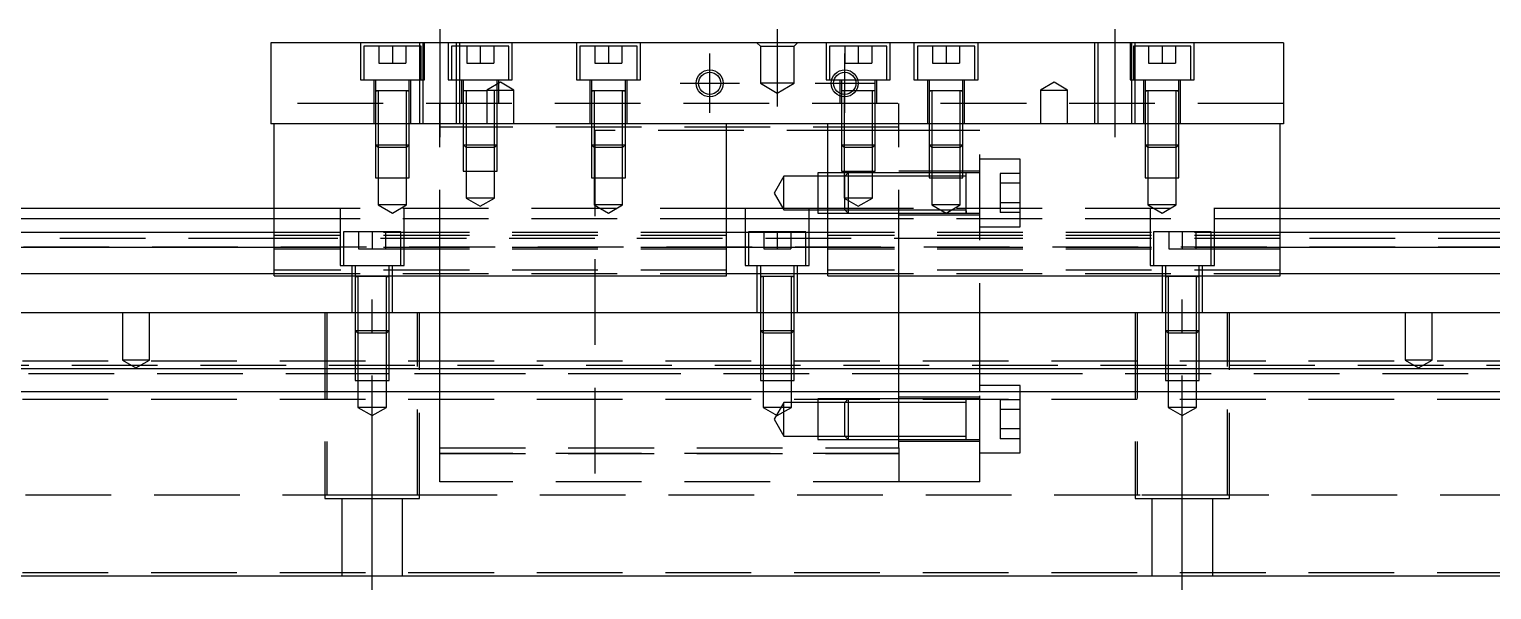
# Model space of a CAD drawing. Extents: x -20 to 863, y -293 to 102.
# Drawn here: x 209.2 to 425.8, y -242.8 to -159.8 of the extents above; entities that cross this region are included whole.
import ezdxf

# ---------------------------------------------------------------- set-up
doc = ezdxf.new("R2010")
doc.units = 0
doc.linetypes.add('CENTER', pattern=[50.8, 31.75, -6.35, 6.35, -6.35])
doc.linetypes.add('DASHED', pattern=[19.05, 12.7, -6.35])
doc.layers.get('0').update_dxf_attribs({"linetype": 'CONTINUOUS'})
doc.layers.add('CENTER', color=1, linetype='CENTER')

msp = doc.modelspace()

# ---------------------------------------------------------------- linework, layer by layer
at = {"color": 7, "linetype": 'CONTINUOUS'}
for p, q in [((245, -161.76), (245, -173.76)), ((395, -161.76), (245, -161.76)), ((395, -161.76), (395, -173.76)), ((395, -173.76), (245, -173.76)), ((245.5, -196.26), (245.5, -173.76)), ((312.5, -196.26), (312.5, -173.76)), ((327.5, -196.26), (327.5, -173.76)), ((394.5, -196.26), (394.5, -173.76)), ((0, -186.26), (245.5, -186.26)), ((312.5, -186.26), (327.5, -186.26)), ((394.5, -186.26), (640, -186.26)), ((0, -187.799608), (245.5, -187.799608)), ((312.5, -187.799608), (327.5, -187.799608)), ((394.5, -187.799608), (640, -187.799608)), ((245.5, -189.88154), (0, -189.88154)), ((327.5, -189.88154), (312.5, -189.88154)), ((640, -189.88154), (394.5, -189.88154)), ((245.5, -192.096666), (0, -192.096666)), ((327.5, -192.096666), (312.5, -192.096666)), ((640, -192.096666), (394.5, -192.096666)), ((0, -195.941934), (245.5, -195.941934)), ((245.5, -196.26), (312.5, -196.26)), ((312.5, -195.941934), (327.5, -195.941934)), ((327.5, -196.26), (394.5, -196.26)), ((394.5, -195.941934), (640, -195.941934)), ((640, -201.76), (0, -201.76)), ((640, -210.06), (0, -210.06)), ((640, -213.46), (0, -213.46)), ((640, -240.76), (0, -240.76))]:
    msp.add_line(p, q, dxfattribs=at)
at = {"color": 3, "linetype": 'DASHED'}
for p, q in [((258.25, -161.76), (258.25, -167.26)), ((267.25, -162.26), (258.75, -162.26)), ((258.75, -162.26), (258.75, -167.26)), ((261, -162.26), (261, -164.76)), ((263, -162.26), (263, -164.76)), ((265, -162.26), (265, -164.76)), ((267.000006, -161.76), (267.000006, -162.26)), ((267.000006, -162.26), (267.000006, -167.26)), ((267.25, -167.26), (267.25, -162.26)), ((267.5, -161.76), (267.5, -173.76)), ((267.75, -167.26), (267.75, -161.76)), ((271.25, -161.76), (271.25, -167.26)), ((272.999994, -162.26), (271.75, -162.26)), ((271.75, -162.26), (271.75, -167.26)), ((272.5, -173.76), (272.5, -161.76)), ((272.999994, -173.76), (272.999994, -161.76)), ((280.25, -162.26), (272.999994, -162.26)), ((274, -162.26), (274, -164.76)), ((276, -162.26), (276, -164.76)), ((278, -162.26), (278, -164.76)), ((280.25, -167.26), (280.25, -162.26)), ((280.75, -167.26), (280.75, -161.76)), ((290.25, -161.76), (290.25, -167.26)), ((299.25, -162.26), (290.75, -162.26)), ((290.75, -162.26), (290.75, -167.26)), ((293, -162.26), (293, -164.76)), ((295, -162.26), (295, -164.76)), ((297, -162.26), (297, -164.76)), ((299.25, -167.26), (299.25, -162.26)), ((299.75, -167.26), (299.75, -161.76)), ((317.5, -162.26), (317, -161.76)), ((317.5, -162.26), (317.5, -167.76)), ((317.5, -162.26), (322.5, -162.26)), ((322.5, -162.26), (323, -161.76)), ((322.5, -167.76), (322.5, -162.26)), ((327.25, -161.76), (327.25, -167.26)), ((336.25, -162.26), (327.75, -162.26)), ((327.75, -162.26), (327.75, -167.26)), ((330, -162.26), (330, -164.76)), ((332, -162.26), (332, -164.76)), ((334, -162.26), (334, -164.76)), ((336.25, -167.26), (336.25, -162.26)), ((336.75, -167.26), (336.75, -161.76)), ((340.25, -161.76), (340.25, -167.26)), ((349.25, -162.26), (340.75, -162.26)), ((340.75, -162.26), (340.75, -167.26)), ((343, -162.26), (343, -164.76)), ((345, -162.26), (345, -164.76)), ((347, -162.26), (347, -164.76)), ((349.25, -167.26), (349.25, -162.26)), ((349.75, -167.26), (349.75, -161.76)), ((367.000006, -161.76), (367.000006, -173.76)), ((367.5, -161.76), (367.5, -173.76)), ((372.25, -161.76), (372.25, -167.26)), ((372.5, -173.76), (372.5, -161.76)), ((381.25, -162.26), (372.75, -162.26)), ((372.75, -162.26), (372.75, -167.26)), ((372.999994, -162.26), (372.999994, -161.76)), ((372.999994, -167.26), (372.999994, -162.26)), ((375, -162.26), (375, -164.76)), ((377, -162.26), (377, -164.76)), ((379, -162.26), (379, -164.76)), ((381.25, -167.26), (381.25, -162.26)), ((381.75, -167.26), (381.75, -161.76)), ((261, -164.76), (263, -164.76)), ((263, -164.76), (265, -164.76)), ((274, -164.76), (276, -164.76)), ((276, -164.76), (278, -164.76)), ((293, -164.76), (295, -164.76)), ((295, -164.76), (297, -164.76)), ((330, -164.76), (332, -164.76)), ((332, -164.76), (334, -164.76)), ((343, -164.76), (345, -164.76)), ((345, -164.76), (347, -164.76)), ((375, -164.76), (377, -164.76)), ((377, -164.76), (379, -164.76)), ((258.25, -167.26), (267.75, -167.26)), ((260.25, -167.26), (260.25, -173.76)), ((260.5, -167.26), (260.5, -168.86)), ((260.5, -168.855), (260.5, -168.86)), ((260.5, -168.86), (260.757448, -168.86)), ((260.757468, -168.86), (260.5, -168.86)), ((260.5, -168.86), (260.5, -173.75998)), ((260.5, -168.86), (260.5, -168.865)), ((265.242552, -168.86), (260.757468, -168.86)), ((260.9, -168.86), (260.9, -173.75998)), ((265.1, -173.75998), (265.1, -168.86)), ((265.5, -168.86), (265.242552, -168.86)), ((265.242602, -168.86), (265.5, -168.86)), ((265.5, -168.86), (265.5, -167.26)), ((265.5, -168.86), (265.5, -168.855)), ((265.5, -173.75998), (265.5, -168.86)), ((265.5, -168.865), (265.5, -168.86)), ((265.75, -173.76), (265.75, -167.26)), ((267.000006, -167.26), (267.000006, -173.76)), ((271.25, -167.26), (280.75, -167.26)), ((273.25, -167.26), (273.25, -170.76)), ((273.5, -167.26), (273.5, -168.86)), ((273.5, -168.855), (273.5, -168.86)), ((273.757468, -168.86), (273.5, -168.86)), ((273.5, -168.86), (273.5, -168.865)), ((273.5, -168.86), (273.5, -170.75998)), ((276.902224, -168.86), (273.757468, -168.86)), ((273.9, -168.86), (273.9, -170.75998)), ((279, -167.6053), (277, -168.76)), ((277, -168.76), (279, -168.76)), ((277, -168.76), (277, -173.76)), ((278.1, -170.75998), (278.1, -168.86)), ((278.5, -168.86), (278.5, -167.26)), ((278.5, -168.86), (278.5, -168.855)), ((278.5, -168.865), (278.5, -168.86)), ((278.5, -170.75998), (278.5, -168.86)), ((278.75, -170.76), (278.75, -167.26)), ((281, -168.76), (279, -167.6053)), ((279, -168.76), (281, -168.76)), ((281, -173.76), (281, -168.76)), ((290.25, -167.26), (299.75, -167.26)), ((292.25, -167.26), (292.25, -173.76)), ((292.5, -167.26), (292.5, -168.86)), ((292.5, -168.855), (292.5, -168.86)), ((292.5, -168.86), (292.757448, -168.86)), ((292.757468, -168.86), (292.5, -168.86)), ((292.5, -168.86), (292.5, -168.865)), ((292.5, -168.86), (292.5, -173.75998)), ((297.242552, -168.86), (292.757468, -168.86)), ((292.9, -168.86), (292.9, -173.75998)), ((297.1, -173.75998), (297.1, -168.86)), ((297.5, -168.86), (297.242552, -168.86)), ((297.242602, -168.86), (297.5, -168.86)), ((297.5, -168.86), (297.5, -167.26)), ((297.5, -168.86), (297.5, -168.855)), ((297.5, -168.865), (297.5, -168.86)), ((297.5, -173.75998), (297.5, -168.86)), ((297.75, -173.76), (297.75, -167.26)), ((322.5, -167.76), (317.5, -167.76)), ((317.5, -167.76), (320, -169.203376)), ((320, -169.203376), (322.5, -167.76)), ((327.25, -167.26), (336.75, -167.26)), ((329.25, -167.26), (329.25, -170.76)), ((329.5, -167.26), (329.5, -168.86)), ((329.5, -168.855), (329.5, -168.86)), ((329.757468, -168.86), (329.5, -168.86)), ((329.5, -168.86), (329.5, -169.332418)), ((329.5, -168.86), (329.5, -168.865)), ((331.229562, -168.86), (329.757468, -168.86)), ((329.9, -168.86), (329.9, -169.406966)), ((331.669968, -168.86), (331.229562, -168.86)), ((331.67033, -168.86), (331.229838, -168.86)), ((334.242552, -168.86), (331.669968, -168.86)), ((334.1, -170.75998), (334.1, -168.86)), ((334.5, -168.86), (334.242552, -168.86)), ((334.5, -168.86), (334.5, -167.26)), ((334.5, -168.86), (334.5, -168.855)), ((334.5, -170.75998), (334.5, -168.86)), ((334.5, -168.865), (334.5, -168.86)), ((334.75, -170.76), (334.75, -167.26)), ((340.25, -167.26), (349.75, -167.26)), ((342.25, -167.26), (342.25, -173.76)), ((342.5, -167.26), (342.5, -168.86)), ((342.5, -168.855), (342.5, -168.86)), ((342.5, -168.86), (342.757448, -168.86)), ((342.757468, -168.86), (342.5, -168.86)), ((342.5, -168.86), (342.5, -173.75998)), ((342.5, -168.86), (342.5, -168.865)), ((347.242552, -168.86), (342.757468, -168.86)), ((342.9, -168.86), (342.9, -173.75998)), ((347.1, -173.75998), (347.1, -168.86)), ((347.5, -168.86), (347.242552, -168.86)), ((347.242602, -168.86), (347.5, -168.86)), ((347.5, -168.86), (347.5, -167.26)), ((347.5, -168.86), (347.5, -168.855)), ((347.5, -173.75998), (347.5, -168.86)), ((347.5, -168.865), (347.5, -168.86)), ((347.75, -173.76), (347.75, -167.26)), ((361, -167.6053), (359, -168.76)), ((359, -168.76), (361, -168.76)), ((359, -168.76), (359, -173.76)), ((363, -168.76), (361, -167.6053)), ((361, -168.76), (363, -168.76)), ((363, -173.76), (363, -168.76)), ((372.25, -167.26), (381.75, -167.26)), ((372.999994, -173.76), (372.999994, -167.26)), ((374.25, -167.26), (374.25, -173.76)), ((374.5, -167.26), (374.5, -168.86)), ((374.5, -168.855), (374.5, -168.86)), ((374.5, -168.86), (374.757448, -168.86)), ((374.757468, -168.86), (374.5, -168.86)), ((374.5, -168.86), (374.5, -168.865)), ((374.5, -168.86), (374.5, -173.75998)), ((379.242552, -168.86), (374.757468, -168.86)), ((374.9, -168.86), (374.9, -173.75998)), ((379.1, -173.75998), (379.1, -168.86)), ((379.5, -168.86), (379.242552, -168.86)), ((379.242602, -168.86), (379.5, -168.86)), ((379.5, -168.86), (379.5, -167.26)), ((379.5, -168.86), (379.5, -168.855)), ((379.5, -168.865), (379.5, -168.86)), ((379.5, -173.75998), (379.5, -168.86)), ((379.75, -173.76), (379.75, -167.26)), ((395, -170.76), (245, -170.76)), ((270, -173.76), (270, -170.76)), ((273.5, -170.76), (273.5, -173.76)), ((273.500006, -170.76), (273.500006, -173.76)), ((273.9, -170.76), (273.9, -173.76)), ((278.1, -173.76), (278.1, -170.76)), ((278.499994, -173.76), (278.499994, -170.76)), ((278.5, -173.76), (278.5, -170.76)), ((329.5, -169.332418), (329.5, -169.696492)), ((329.5, -169.696492), (329.5, -170.75998)), ((329.5, -170.76), (329.5, -176.86)), ((329.500006, -170.76), (329.500006, -176.86)), ((329.9, -169.406966), (329.9, -169.757498)), ((329.9, -169.757498), (329.9, -170.75998)), ((329.9, -170.76), (329.9, -177.26)), ((334.1, -173.76), (334.1, -170.76)), ((334.499994, -173.76), (334.499994, -170.76)), ((334.5, -173.76), (334.5, -170.76)), ((338, -173.76), (338, -170.76)), ((260.5, -173.76), (260.5, -176.86)), ((260.500006, -173.76), (260.500006, -176.860006)), ((260.9, -173.76), (260.9, -177.26)), ((265.1, -177.26), (265.1, -173.76)), ((265.499994, -176.860006), (265.499994, -173.76)), ((265.5, -176.86), (265.5, -173.76)), ((270, -196.26), (270, -173.76)), ((338, -174.26), (270, -174.26)), ((273.5, -173.76), (273.5, -176.86)), ((273.500006, -173.76), (273.500006, -176.860006)), ((273.9, -173.76), (273.9, -177.26)), ((278.1, -177.26), (278.1, -173.76)), ((278.499994, -176.860006), (278.499994, -173.76)), ((278.5, -176.86), (278.5, -173.76)), ((292.5, -173.76), (292.5, -176.86)), ((292.500006, -173.76), (292.500006, -176.860006)), ((292.9, -173.76), (292.9, -177.26)), ((293, -174.76), (293, -226.76)), ((334.1, -174.76), (293, -174.76)), ((297.1, -177.26), (297.1, -173.76)), ((297.499994, -176.860006), (297.499994, -173.76)), ((297.5, -176.86), (297.5, -173.76)), ((334.1, -177.26), (334.1, -173.76)), ((334.5, -174.76), (334.1, -174.76)), ((334.499994, -176.860006), (334.499994, -173.76)), ((334.5, -176.86), (334.5, -173.76)), ((338, -174.76), (334.5, -174.76)), ((338, -196.26), (338, -173.76)), ((342.5, -174.76), (338, -174.76)), ((342.5, -173.76), (342.5, -176.86)), ((342.9, -174.76), (342.5, -174.76)), ((342.500006, -173.76), (342.500006, -176.860006)), ((342.9, -173.76), (342.9, -177.26)), ((347.1, -174.76), (342.9, -174.76)), ((347.1, -177.26), (347.1, -173.76)), ((347.5, -174.76), (347.1, -174.76)), ((347.499994, -176.860006), (347.499994, -173.76)), ((347.5, -176.86), (347.5, -173.76)), ((350, -174.76), (347.5, -174.76)), ((350, -210.06), (350, -174.76)), ((374.5, -173.76), (374.5, -176.86)), ((374.500006, -173.76), (374.500006, -176.860006)), ((374.9, -173.76), (374.9, -177.26)), ((379.1, -177.26), (379.1, -173.76)), ((379.499994, -176.860006), (379.499994, -173.76)), ((379.5, -176.86), (379.5, -173.76)), ((260.5, -176.86), (265.5, -176.86)), ((260.5, -176.86), (260.9, -177.26)), ((260.500006, -176.86002), (260.500006, -181.76)), ((265.1, -177.26), (260.9, -177.26)), ((260.9, -177.26002), (260.9, -181.76)), ((265.1, -177.26), (265.5, -176.86)), ((265.1, -181.76), (265.1, -177.26002)), ((265.499994, -181.76), (265.499994, -176.86002)), ((273.5, -176.86), (278.5, -176.86)), ((273.5, -176.86), (273.9, -177.26)), ((273.500006, -176.86002), (273.500006, -180.76)), ((278.1, -177.26), (273.9, -177.26)), ((273.9, -177.26002), (273.9, -180.76)), ((278.1, -177.26), (278.5, -176.86)), ((278.1, -180.76), (278.1, -177.26002)), ((278.499994, -180.76), (278.499994, -176.86002)), ((292.5, -176.86), (297.5, -176.86)), ((292.5, -176.86), (292.9, -177.26)), ((292.500006, -176.86002), (292.500006, -181.76)), ((297.1, -177.26), (292.9, -177.26)), ((292.9, -177.26002), (292.9, -181.76)), ((297.1, -177.26), (297.5, -176.86)), ((297.1, -181.76), (297.1, -177.26002)), ((297.499994, -181.76), (297.499994, -176.86002)), ((329.5, -176.86), (334.5, -176.86)), ((329.5, -176.86), (329.9, -177.26)), ((329.500006, -176.86002), (329.500006, -180.76)), ((334.1, -177.26), (329.9, -177.26)), ((329.9, -177.26002), (329.9, -180.76)), ((334.1, -177.26), (334.5, -176.86)), ((334.1, -180.76), (334.1, -177.26002)), ((334.499994, -180.76), (334.499994, -176.86002)), ((342.5, -176.86), (347.5, -176.86)), ((342.5, -176.86), (342.9, -177.26)), ((342.500006, -176.86002), (342.500006, -181.76)), ((347.1, -177.26), (342.9, -177.26)), ((342.9, -177.26002), (342.9, -181.76)), ((347.1, -177.26), (347.5, -176.86)), ((347.1, -181.76), (347.1, -177.26002)), ((347.499994, -181.76), (347.499994, -176.86002)), ((374.5, -176.86), (379.5, -176.86)), ((374.5, -176.86), (374.9, -177.26)), ((374.500006, -176.86002), (374.500006, -181.76)), ((379.1, -177.26), (374.9, -177.26)), ((374.9, -177.26002), (374.9, -181.76)), ((379.1, -177.26), (379.5, -176.86)), ((379.1, -181.76), (379.1, -177.26002)), ((379.499994, -181.76), (379.499994, -176.86002)), ((356, -179.01), (350, -179.01)), ((356, -189.01), (356, -179.01)), ((260.500006, -181.76), (265.499994, -181.76)), ((260.9, -181.76), (260.9, -185.76)), ((265.1, -185.76), (265.1, -181.76)), ((273.500006, -180.76), (278.499994, -180.76)), ((273.9, -180.76), (273.9, -184.76)), ((278.1, -184.76), (278.1, -180.76)), ((292.500006, -181.76), (297.499994, -181.76)), ((292.9, -181.76), (292.9, -185.76)), ((297.1, -185.76), (297.1, -181.76)), ((321, -181.51), (319.556624, -184.01)), ((321, -186.51), (321, -181.51)), ((326, -181.51), (321, -181.51)), ((326, -181.010006), (326, -187.009994)), ((330.49998, -181.010006), (326, -181.010006)), ((329.99998, -181.51), (326, -181.51)), ((329.500006, -180.76), (334.499994, -180.76)), ((329.9, -180.76), (329.9, -184.76)), ((330.5, -181.01), (330, -181.51)), ((330, -186.51), (330, -181.51)), ((338, -181.51), (330, -181.51)), ((330.5, -181.01), (330.5, -187.01)), ((338, -181.01), (330.5, -181.01)), ((338, -181.010006), (330.5, -181.010006)), ((334.1, -184.76), (334.1, -180.76)), ((350, -180.76), (338, -180.76)), ((342.500006, -181.01), (338.00002, -181.01)), ((348, -181.51), (338.00002, -181.51)), ((347.499994, -181.01), (342.500006, -181.01)), ((342.500006, -181.76), (347.499994, -181.76)), ((342.9, -181.76), (342.9, -185.76)), ((347.1, -185.76), (347.1, -181.76)), ((348, -181.01), (347.499994, -181.01)), ((348, -181.01), (347.995, -181.01)), ((348, -181.359602), (348, -181.01)), ((348.005, -181.01), (348, -181.01)), ((350, -181.01), (348, -181.01)), ((348, -183.84997), (348, -181.359602)), ((353, -181.123248), (353, -182.566624)), ((356, -181.123248), (353, -181.123248)), ((374.500006, -181.76), (379.499994, -181.76)), ((374.9, -181.76), (374.9, -185.76)), ((379.1, -185.76), (379.1, -181.76)), ((319.556624, -184.01), (321, -186.51)), ((348, -184.21006), (348, -183.84997)), ((353, -182.566624), (353, -185.453376)), ((356, -182.566624), (353, -182.566624)), ((245.5, -186.26), (312.5, -186.26)), ((255.25, -186.26), (255.25, -194.76)), ((265.1, -185.76), (260.9, -185.76)), ((260.9, -185.76), (263, -186.972436)), ((263, -186.972436), (265.1, -185.76)), ((264.75, -194.76), (264.75, -186.26)), ((278.1, -184.76), (273.9, -184.76)), ((273.9, -184.76), (276, -185.972436)), ((276, -185.972436), (278.1, -184.76)), ((297.1, -185.76), (292.9, -185.76)), ((292.9, -185.76), (295, -186.972436)), ((295, -186.972436), (297.1, -185.76)), ((315.25, -186.26), (315.25, -194.76)), ((324.75, -194.76), (324.75, -186.26)), ((327.5, -186.26), (394.5, -186.26)), ((334.1, -184.76), (329.9, -184.76)), ((329.9, -184.76), (332, -185.972436)), ((332, -185.972436), (334.1, -184.76)), ((347.1, -185.76), (342.9, -185.76)), ((342.9, -185.76), (345, -186.972436)), ((345, -186.972436), (347.1, -185.76)), ((348, -186.66035), (348, -184.21006)), ((353, -185.453376), (353, -186.896752)), ((356, -185.453376), (353, -185.453376)), ((379.1, -185.76), (374.9, -185.76)), ((374.9, -185.76), (377, -186.972436)), ((375.25, -186.26), (375.25, -194.76)), ((377, -186.972436), (379.1, -185.76)), ((384.75, -194.76), (384.75, -186.26)), ((245.5, -187.799608), (312.5, -187.799608)), ((321, -186.51), (326, -186.51)), ((326, -186.51), (329.99998, -186.51)), ((326, -187.009994), (330.49998, -187.009994)), ((327.5, -187.799608), (394.5, -187.799608)), ((330, -186.51), (330.5, -187.01)), ((330, -186.51), (338, -186.51)), ((330.5, -187.009994), (338, -187.009994)), ((330.5, -187.01), (338, -187.01)), ((338, -187.26), (350, -187.26)), ((338.00002, -186.51), (348, -186.51)), ((338.00002, -187.01), (348.005, -187.01)), ((347.995, -187.01), (350, -187.01)), ((348, -187.01), (348, -186.66035)), ((348, -186.660398), (348, -187.01)), ((356, -186.896752), (353, -186.896752)), ((312.5, -189.88154), (245.5, -189.88154)), ((312.5, -190.28668), (245.5, -190.28668)), ((264.25, -189.76), (255.75, -189.76)), ((255.75, -189.76), (255.75, -194.76)), ((258, -189.76), (258, -192.26)), ((260, -189.76), (260, -192.26)), ((262, -189.76), (262, -192.26)), ((264.25, -194.76), (264.25, -189.76)), ((324.25, -189.76), (315.75, -189.76)), ((315.75, -189.76), (315.75, -194.76)), ((318, -189.76), (318, -192.26)), ((320, -189.76), (320, -192.26)), ((322, -189.76), (322, -192.26)), ((324.25, -194.76), (324.25, -189.76)), ((394.5, -189.88154), (327.5, -189.88154)), ((394.5, -190.28668), (327.5, -190.28668)), ((350, -189.01), (356, -189.01)), ((384.25, -189.76), (375.75, -189.76)), ((375.75, -189.76), (375.75, -194.76)), ((378, -189.76), (378, -192.26)), ((380, -189.76), (380, -192.26)), ((382, -189.76), (382, -192.26)), ((384.25, -194.76), (384.25, -189.76)), ((583, -192.01), (25, -192.01)), ((245.5, -190.76), (28, -190.76)), ((292.99998, -190.76), (245.5, -190.76)), ((312.5, -192.096666), (245.5, -192.096666)), ((312.5, -192.34), (245.5, -192.34)), ((258, -192.26), (260, -192.26)), ((260, -192.26), (262, -192.26)), ((350, -190.76), (293, -190.76)), ((318, -192.26), (320, -192.26)), ((320, -192.26), (322, -192.26)), ((394.5, -192.096666), (327.5, -192.096666)), ((394.5, -192.34), (327.5, -192.34)), ((394.5, -190.76), (350.00002, -190.76)), ((378, -192.26), (380, -192.26)), ((380, -192.26), (382, -192.26)), ((583, -190.76), (394.5, -190.76)), ((255.25, -194.76), (264.75, -194.76)), ((257, -194.76), (257, -201.76)), ((257.5, -194.76), (257.5, -196.36)), ((262.5, -196.36), (262.5, -194.76)), ((263, -201.76), (263, -194.76)), ((315.25, -194.76), (324.75, -194.76)), ((317, -194.76), (317, -201.76)), ((317.5, -194.76), (317.5, -196.36)), ((322.5, -196.36), (322.5, -194.76)), ((323, -201.76), (323, -194.76)), ((375.25, -194.76), (384.75, -194.76)), ((377, -194.76), (377, -201.76)), ((377.5, -194.76), (377.5, -196.36)), ((382.5, -196.36), (382.5, -194.76)), ((383, -201.76), (383, -194.76)), ((312.5, -195.437372), (245.5, -195.437372)), ((245.5, -195.941934), (312.5, -195.941934)), ((257.5, -196.355), (257.5, -196.36)), ((257.5, -196.36), (257.757448, -196.36)), ((257.757468, -196.36), (257.5, -196.36)), ((257.5, -196.36), (257.5, -196.365)), ((257.5, -196.36), (257.5, -201.75998)), ((262.242552, -196.36), (257.757468, -196.36)), ((257.9, -196.36), (257.9, -201.75998)), ((262.1, -201.75998), (262.1, -196.36)), ((262.5, -196.36), (262.242552, -196.36)), ((262.242602, -196.36), (262.5, -196.36)), ((262.5, -196.36), (262.5, -196.355)), ((262.5, -196.365), (262.5, -196.36)), ((262.5, -201.75998), (262.5, -196.36)), ((270, -201.76), (270, -196.26)), ((317.5, -196.355), (317.5, -196.36)), ((317.5, -196.36), (317.757448, -196.36)), ((317.757468, -196.36), (317.5, -196.36)), ((317.5, -196.36), (317.5, -196.365)), ((317.5, -196.36), (317.5, -201.75998)), ((322.242552, -196.36), (317.757468, -196.36)), ((317.9, -196.36), (317.9, -201.75998)), ((322.1, -201.75998), (322.1, -196.36)), ((322.5, -196.36), (322.242552, -196.36)), ((322.242602, -196.36), (322.5, -196.36)), ((322.5, -196.36), (322.5, -196.355)), ((322.5, -196.365), (322.5, -196.36)), ((322.5, -201.75998), (322.5, -196.36)), ((394.5, -195.437372), (327.5, -195.437372)), ((327.5, -195.941934), (394.5, -195.941934)), ((338, -201.76), (338, -196.26)), ((377.5, -196.355), (377.5, -196.36)), ((377.5, -196.36), (377.757448, -196.36)), ((377.757468, -196.36), (377.5, -196.36)), ((377.5, -196.36), (377.5, -196.365)), ((377.5, -196.36), (377.5, -201.75998)), ((382.242552, -196.36), (377.757468, -196.36)), ((377.9, -196.36), (377.9, -201.75998)), ((382.1, -201.75998), (382.1, -196.36)), ((382.5, -196.36), (382.242552, -196.36)), ((382.242602, -196.36), (382.5, -196.36)), ((382.5, -196.36), (382.5, -196.355)), ((382.5, -196.365), (382.5, -196.36)), ((382.5, -201.75998), (382.5, -196.36)), ((223, -201.76), (223, -208.76)), ((227, -208.76), (227, -201.76)), ((253, -201.76), (253, -229.26)), ((253.291796, -201.76), (253.291796, -228.76)), ((257.5, -201.76), (257.5, -204.36)), ((257.500006, -201.76), (257.500006, -204.360006)), ((257.9, -201.76), (257.9, -204.76)), ((262.1, -204.76), (262.1, -201.76)), ((262.499994, -204.360006), (262.499994, -201.76)), ((262.5, -204.36), (262.5, -201.76)), ((266.708204, -228.76), (266.708204, -201.76)), ((267, -229.26), (267, -201.76)), ((270, -210.06), (270, -201.76)), ((317.5, -201.76), (317.5, -204.36)), ((317.500006, -201.76), (317.500006, -204.360006)), ((317.9, -201.76), (317.9, -204.76)), ((322.1, -204.76), (322.1, -201.76)), ((322.499994, -204.360006), (322.499994, -201.76)), ((322.5, -204.36), (322.5, -201.76)), ((338, -210.06), (338, -201.76)), ((373, -201.76), (373, -229.26)), ((373.291796, -201.76), (373.291796, -228.76)), ((377.5, -201.76), (377.5, -204.36)), ((377.500006, -201.76), (377.500006, -204.360006)), ((377.9, -201.76), (377.9, -204.76)), ((382.1, -204.76), (382.1, -201.76)), ((382.499994, -204.360006), (382.499994, -201.76)), ((382.5, -204.36), (382.5, -201.76)), ((386.708204, -228.76), (386.708204, -201.76)), ((387, -229.26), (387, -201.76)), ((413, -201.76), (413, -208.76)), ((417, -208.76), (417, -201.76)), ((257.5, -204.36), (262.5, -204.36)), ((257.5, -204.36), (257.9, -204.76)), ((257.500006, -204.36002), (257.500006, -210.06)), ((262.1, -204.76), (257.9, -204.76)), ((257.9, -204.76002), (257.9, -211.76)), ((262.1, -204.76), (262.5, -204.36)), ((262.1, -211.76), (262.1, -204.76002)), ((262.499994, -210.06), (262.499994, -204.36002)), ((317.5, -204.36), (322.5, -204.36)), ((317.5, -204.36), (317.9, -204.76)), ((317.500006, -204.36002), (317.500006, -210.06)), ((322.1, -204.76), (317.9, -204.76)), ((317.9, -204.76002), (317.9, -211.76)), ((322.1, -204.76), (322.5, -204.36)), ((322.1, -211.76), (322.1, -204.76002)), ((322.499994, -210.06), (322.499994, -204.36002)), ((377.5, -204.36), (382.5, -204.36)), ((377.5, -204.36), (377.9, -204.76)), ((377.500006, -204.36002), (377.500006, -210.06)), ((382.1, -204.76), (377.9, -204.76)), ((377.9, -204.76002), (377.9, -211.76)), ((382.1, -204.76), (382.5, -204.36)), ((382.1, -211.76), (382.1, -204.76002)), ((382.499994, -210.06), (382.499994, -204.36002)), ((640, -208.91), (0, -208.91)), ((25, -209.51), (583, -209.51)), ((227, -208.76), (223, -208.76)), ((223, -208.76), (225, -209.9147)), ((225, -209.9147), (227, -208.76)), ((257.500006, -210.06), (257.500006, -211.76)), ((262.499994, -211.76), (262.499994, -210.06)), ((270, -213.46), (270, -210.06)), ((317.500006, -210.06), (317.500006, -211.76)), ((322.499994, -211.76), (322.499994, -210.06)), ((338, -213.46), (338, -210.06)), ((350, -211.76), (350, -210.06)), ((377.500006, -210.06), (377.500006, -211.76)), ((382.499994, -211.76), (382.499994, -210.06)), ((417, -208.76), (413, -208.76)), ((413, -208.76), (415, -209.9147)), ((415, -209.9147), (417, -208.76)), ((56.708204, -210.76), (270, -210.76)), ((257.500006, -210.76), (262.499994, -210.76)), ((257.500006, -211.76), (262.499994, -211.76)), ((257.9, -211.76), (257.9, -215.76)), ((262.1, -215.76), (262.1, -211.76)), ((270, -210.76), (292.99998, -210.76)), ((293, -210.759994), (338, -210.759994)), ((293, -210.76), (338, -210.76)), ((317.500006, -210.76), (322.499994, -210.76)), ((317.500006, -211.76), (322.499994, -211.76)), ((317.9, -211.76), (317.9, -215.76)), ((322.1, -215.76), (322.1, -211.76)), ((338, -210.759994), (347.500006, -210.759994)), ((338, -210.76), (347.500006, -210.76)), ((347.500006, -210.759994), (350, -210.759994)), ((347.500006, -210.76), (350, -210.76)), ((350, -213.46), (350, -211.76)), ((350.00002, -210.76), (352.499994, -210.76)), ((352.499994, -210.76), (583, -210.76)), ((377.500006, -210.76), (382.499994, -210.76)), ((377.500006, -211.76), (382.499994, -211.76)), ((377.9, -211.76), (377.9, -215.76)), ((382.1, -215.76), (382.1, -211.76)), ((270, -221.76), (270, -213.46)), ((338, -221.76), (338, -213.46)), ((350, -214.26), (338, -214.26)), ((356, -212.51), (350, -212.51)), ((350, -226.76), (350, -213.46)), ((356, -213.46), (356, -212.51)), ((356, -222.51), (356, -213.46)), ((640, -214.61), (0, -214.61)), ((262.1, -215.76), (257.9, -215.76)), ((257.9, -215.76), (260, -216.972436)), ((260, -216.972436), (262.1, -215.76)), ((322.1, -215.76), (317.9, -215.76)), ((317.9, -215.76), (320, -216.972436)), ((321, -215.01), (319.556624, -217.51)), ((320, -216.972436), (322.1, -215.76)), ((321, -220.01), (321, -215.01)), ((326, -215.01), (321, -215.01)), ((326, -214.510006), (326, -220.509994)), ((330.49998, -214.510006), (326, -214.510006)), ((329.99998, -215.01), (326, -215.01)), ((330.5, -214.51), (330, -215.01)), ((330, -220.01), (330, -215.01)), ((338, -215.01), (330, -215.01)), ((330.5, -214.51), (330.5, -220.51)), ((338, -214.51), (330.5, -214.51)), ((338, -214.510006), (330.5, -214.510006)), ((348, -214.51), (338.00002, -214.51)), ((348, -215.01), (338.00002, -215.01)), ((348, -214.51), (347.995, -214.51)), ((350, -214.51), (348, -214.51)), ((348.005, -214.51), (348, -214.51)), ((348, -217.34997), (348, -214.61)), ((353, -214.623248), (353, -216.066624)), ((356, -214.623248), (353, -214.623248)), ((356, -216.066624), (353, -216.066624)), ((353, -216.066624), (353, -218.953376)), ((382.1, -215.76), (377.9, -215.76)), ((377.9, -215.76), (380, -216.972436)), ((380, -216.972436), (382.1, -215.76)), ((319.556624, -217.51), (321, -220.01)), ((348, -217.71006), (348, -217.34997)), ((348, -220.16035), (348, -217.71006)), ((321, -220.01), (326, -220.01)), ((326, -220.01), (329.99998, -220.01)), ((326, -220.509994), (330.49998, -220.509994)), ((330, -220.01), (338, -220.01)), ((330, -220.01), (330.5, -220.51)), ((330.5, -220.509994), (338, -220.509994)), ((330.5, -220.51), (338, -220.51)), ((338, -220.76), (350, -220.76)), ((338.00002, -220.01), (348, -220.01)), ((338.00002, -220.51), (348, -220.51)), ((347.995, -220.51), (348, -220.51)), ((348, -220.51), (348, -220.16035)), ((348, -220.51), (350, -220.51)), ((348, -220.51), (348.005, -220.51)), ((353, -218.953376), (353, -220.396752)), ((356, -218.953376), (353, -218.953376)), ((356, -220.396752), (353, -220.396752)), ((270, -221.76), (338, -221.76)), ((270, -226.76), (270, -221.76)), ((270, -222.606052), (338, -222.606052)), ((338, -222.606052), (270, -222.606052)), ((338, -221.76), (338, -226.76)), ((350, -222.51), (356, -222.51)), ((338, -226.76), (270, -226.76)), ((350, -226.76), (338, -226.76)), ((583.291796, -228.76), (0, -228.76)), ((253, -229.26), (260, -229.26)), ((266.708204, -228.76), (253.291796, -228.76)), ((255.5, -229.26), (255.5, -240.76)), ((260, -229.26), (267, -229.26)), ((264.5, -240.76), (264.5, -229.26)), ((373, -229.26), (380, -229.26)), ((386.708204, -228.76), (373.291796, -228.76)), ((375.5, -229.26), (375.5, -240.76)), ((380, -229.26), (387, -229.26)), ((384.5, -240.76), (384.5, -229.26)), ((640, -240.26), (6.499992, -240.26))]:
    msp.add_line(p, q, dxfattribs=at)
at = {"color": 3, "linetype": 'CONTINUOUS'}
for centre in [(310, -167.76), (330, -167.76)]:
    msp.add_circle(centre, 2, dxfattribs=at)
at = {"color": 7, "linetype": 'CONTINUOUS'}
for centre in [(310, -167.76), (330, -167.76)]:
    msp.add_circle(centre, 1.65, dxfattribs=at)
at = {"layer": 'CENTER', "color": 1, "linetype": 'CENTER'}
for p, q in [((270, -159.76), (270, -175.76)), ((320, -159.76), (320, -171.203376)), ((370, -159.76), (370, -175.76)), ((310, -172.16), (310, -163.36)), ((330, -172.16), (330, -163.36)), ((305.6, -167.76), (314.4, -167.76)), ((325.6, -167.76), (334.4, -167.76)), ((260, -242.76), (260, -199.76)), ((380, -242.76), (380, -199.76))]:
    msp.add_line(p, q, dxfattribs=at)

doc.saveas('drawing.dxf')
